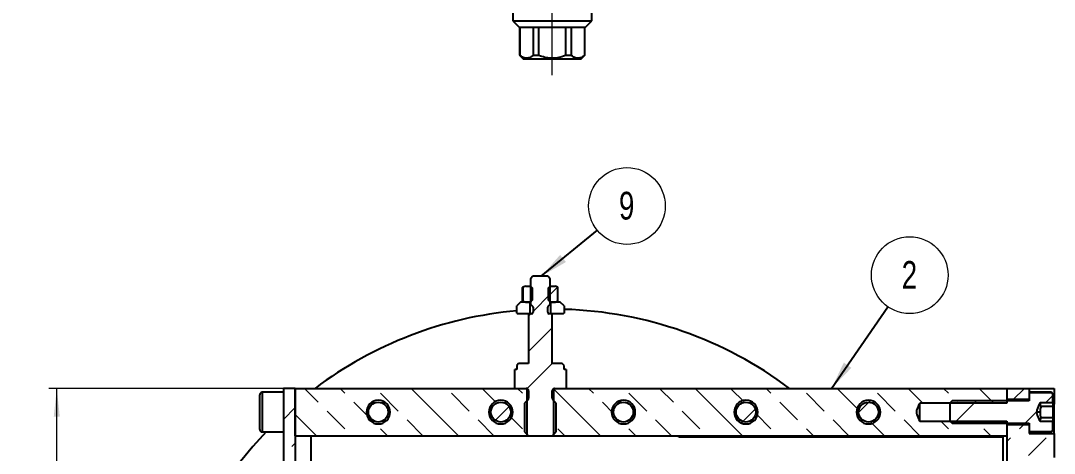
# Model space of a CAD drawing. Header units: millimetres. Extents: x 15 to 1184, y 5 to 836.
# Drawn here: x 282.3 to 413, y 432.5 to 487.1 of the extents above; entities that cross this region are included whole.
import ezdxf

# ---------------------------------------------------------------- set-up
doc = ezdxf.new("R2010")
doc.units = ezdxf.units.MM
doc.linetypes.add('CENTERX2', pattern=[20.32, 12.7, -2.54, 2.54, -2.54])
doc.styles.add('SLDTEXTSTYLE1', font='TXT', dxfattribs={"width": 0.75})
doc.dimstyles.new('SLDDIMSTYLE0', dxfattribs={"dimtxt": 0.18, "dimasz": 3.556, "dimexe": 0, "dimexo": 0.0625, "dimgap": 0, "dimtad": 0, "dimtih": 1, "dimtoh": 1, "dimdec": 0, "dimrnd": 1e-09, "dimzin": 0, "dimdsep": 46, "dimtxsty": 'Standard', "dimsah": 1, "dimcen": 0.09, "dimadec": 0, "dimazin": 0, "dimtfac": 3.556, "dimtdec": 0, "dimtofl": 0, "dimtmove": 0, "dimatfit": 3, "dimfxl": 1, "dimfrac": 2, "dimtolj": 1, "dimtzin": 0, "dimarcsym": 0})
doc.dimstyles.new('SLDDIMSTYLE2', dxfattribs={"dimtxt": 3.5, "dimasz": 3.556, "dimexe": 0, "dimexo": 0.0625, "dimgap": 0.875, "dimtad": 1, "dimlfac": 2, "dimrnd": 1e-09, "dimzin": 12, "dimdsep": 46, "dimtxsty": 'SLDTEXTSTYLE1', "dimsah": 1, "dimcen": 0.09, "dimadec": 0, "dimazin": 3, "dimtfac": 1, "dimtofl": 0, "dimtmove": 0, "dimatfit": 3, "dimfxl": 1, "dimfrac": 2, "dimtolj": 1, "dimtzin": 12, "dimarcsym": 0})
pattern_1 = [(45, (0, 0), (-8.98026, 8.98026), []), (45, (4.49, 0), (-8.98026, 8.98026), [3.175, -1.5875]), (45, (8.98, 0), (-8.98026, 8.98026), [3.175, -1.5875]), (45, (13.47, 0), (-8.98026, 8.98026), [3.175, -1.5875])]
pattern_2 = [(135, (0, 0), (-8.98026, -8.98026), []), (135, (-2e-14, 4.49), (-8.98026, -8.98026), [3.175, -1.5875]), (135, (-3e-14, 8.98), (-8.98026, -8.98026), [3.175, -1.5875]), (135, (-5e-14, 13.47), (-8.98026, -8.98026), [3.175, -1.5875])]
pattern_3 = [(135, (0, 0), (-13.4704, -13.4704), []), (135, (-2e-14, 4.49), (-13.4704, -13.4704), []), (135, (-3e-14, 8.98), (-13.4704, -13.4704), []), (135, (-5e-14, 13.47), (-13.4704, -13.4704), [])]

# ---------------------------------------------------------------- blocks, each defined once
blk = doc.blocks.new('_D_10')
at = {"color": 7, "linetype": 'Continuous', "lineweight": 0}
for p, q in [((345.31, 440.66), (285.85, 440.66)), ((286.85, 360.66), (286.85, 440.66)), ((345.31, 360.66), (285.85, 360.66))]:
    blk.add_line(p, q, dxfattribs=at)
at = {"color": 7, "linetype": 'Continuous', "lineweight": 18}
for points in [[(286.85, 440.66), (286.47, 437.11), (287.23, 437.11)], [(286.85, 360.66), (287.23, 364.22), (286.47, 364.22)]]:
    blk.add_solid(points, dxfattribs=at)
at = {"color": 7, "linetype": 'Continuous', "lineweight": 18, "insert": (282.34, 392.28), "char_height": 3.5, "attachment_point": 1, "rotation": 90, "style": 'SLDTEXTSTYLE1'}
blk.add_mtext('160,00', dxfattribs=at)
blk = doc.blocks.new('SW_NOTE_0_79')
at = {"color": 0, "linetype": 'Continuous', "lineweight": 0}
blk.add_circle((2.76, 3.99), 4.85, dxfattribs=at)
at = {"color": 0, "linetype": 'Continuous', "lineweight": 0, "insert": (2.72, 5.77), "char_height": 3.5, "attachment_point": 2, "style": 'SLDTEXTSTYLE1'}
blk.add_mtext('2', dxfattribs=at)
blk = doc.blocks.new('SW_NOTE_0_80')
at = {"color": 0, "linetype": 'Continuous', "lineweight": 0}
blk.add_circle((3.75, 3.07), 4.85, dxfattribs=at)
at = {"color": 0, "linetype": 'Continuous', "lineweight": 0, "insert": (3.71, 4.86), "char_height": 3.5, "attachment_point": 2, "style": 'SLDTEXTSTYLE1'}
blk.add_mtext('9', dxfattribs=at)

msp = doc.modelspace()

# ---------------------------------------------------------------- hatches: boundary and pattern name
at = {"linetype": 'Continuous', "lineweight": 18}
h = msp.add_hatch(dxfattribs=at)
h.set_pattern_fill('DIN 201 Stahl und Stahlguss', style=0, pattern_type=2)
h.set_pattern_definition([(45, (0, 0), (-13.4704, 13.4704), []), (45, (4.49, 0), (-13.4704, 13.4704), []), (45, (8.98, 0), (-13.4704, 13.4704), []), (45, (13.47, 0), (-13.4704, 13.4704), [])])
edge = h.paths.add_edge_path(flags=0)
edge.add_line((351.265, 440.6649), (351.265, 443.0649))
edge.add_line((351.265, 443.0649), (351.015, 443.0649))
edge.add_line((351.015, 443.0649), (351.015, 443.5649))
edge.add_line((351.015, 443.5649), (350.765, 443.8149))
edge.add_line((350.765, 443.8149), (349.515, 443.8149))
edge.add_line((349.515, 443.8149), (349.515, 449.9649))
edge.add_line((349.515, 449.9649), (349.415, 450.0649))
edge.add_line((349.415, 450.0649), (349.14, 450.0649))
edge.add_arc((349.14, 450.2649), 0.2, 180, 270, ccw=False)
edge.add_line((348.94, 450.2649), (348.94, 450.907))
edge.add_arc((349.14, 450.907), 0.2, 135, 180, ccw=False)
edge.add_line((348.9986, 451.0485), (349.265, 451.3149))
edge.add_line((349.265, 451.3149), (349.265, 454.5149))
edge.add_line((349.265, 454.5149), (348.965, 454.8149))
edge.add_line((348.965, 454.8149), (347.065, 454.8149))
edge.add_line((347.065, 454.8149), (346.765, 454.5149))
edge.add_line((346.765, 454.5149), (346.765, 451.3149))
edge.add_line((346.765, 451.3149), (347.0314, 451.0485))
edge.add_arc((346.89, 450.907), 0.2, 0, 45, ccw=False)
edge.add_line((347.09, 450.907), (347.09, 450.2649))
edge.add_arc((346.89, 450.2649), 0.2, 270, 360, ccw=False)
edge.add_line((346.89, 450.0649), (346.615, 450.0649))
edge.add_line((346.615, 450.0649), (346.515, 449.9649))
edge.add_line((346.515, 449.9649), (346.515, 443.8149))
edge.add_line((346.515, 443.8149), (345.265, 443.8149))
edge.add_line((345.265, 443.8149), (345.015, 443.5649))
edge.add_line((345.015, 443.5649), (345.015, 443.0649))
edge.add_line((345.015, 443.0649), (344.765, 443.0649))
edge.add_line((344.765, 443.0649), (344.765, 440.6649))
edge.add_line((344.765, 440.6649), (346.215, 440.6649))
edge.add_arc((346.215, 440.3649), 0.3, 0, 90, ccw=False)
edge.add_line((346.515, 440.3649), (346.515, 439.4391))
edge.add_arc((346.215, 439.4391), 0.3, 315, 360, ccw=False)
edge.add_line((346.4271, 439.227), (346.015, 438.8149))
edge.add_line((346.015, 438.8149), (346.015, 435.1649))
edge.add_line((346.015, 435.1649), (346.515, 434.6649))
edge.add_line((346.515, 434.6649), (349.515, 434.6649))
edge.add_line((349.515, 434.6649), (350.015, 435.1649))
edge.add_line((350.015, 435.1649), (350.015, 438.8149))
edge.add_line((350.015, 438.8149), (349.6028, 439.227))
edge.add_arc((349.815, 439.4391), 0.3, 180, 225, ccw=False)
edge.add_line((349.515, 439.4391), (349.515, 440.3649))
edge.add_arc((349.815, 440.3649), 0.3, 90, 180, ccw=False)
edge.add_line((349.815, 440.6649), (351.265, 440.6649))
h = msp.add_hatch(dxfattribs=at)
h.set_pattern_fill('ANSI31', style=0)
h.paths.add_polyline_path([(346.765, 453.5649), (346.1556, 453.5649), (345.8098, 453.4252), (345.8098, 451.7046), (346.1556, 451.5649), (346.765, 451.5649), (346.9815, 451.7814), (346.9815, 453.3484)], flags=0)
h = msp.add_hatch(dxfattribs=at)
h.set_pattern_fill('ANSI31', style=0)
h.paths.add_polyline_path([(349.8744, 451.5649), (350.2201, 451.7046), (350.2201, 453.4252), (349.8744, 453.5649), (349.265, 453.5649), (349.0485, 453.3484), (349.0485, 451.7814), (349.265, 451.5649)], flags=0)
h = msp.add_hatch(dxfattribs=at)
h.set_pattern_fill('DIN 201 Stahl und Stahlguss', angle=90, style=0, pattern_type=2)
h.set_pattern_definition(pattern_3)
h.paths.add_polyline_path([(346.74, 450.0649), (346.74, 451.5649), (345.515, 451.5649), (345.015, 451.0649), (345.015, 450.1649), (345.115, 450.0649)], flags=0)
h = msp.add_hatch(dxfattribs=at)
h.set_pattern_fill('DIN 201 Stahl und Stahlguss', angle=90, style=0, pattern_type=2)
h.set_pattern_definition(pattern_3)
h.paths.add_polyline_path([(351.015, 451.0649), (350.515, 451.5649), (349.29, 451.5649), (349.29, 450.0649), (350.915, 450.0649), (351.015, 450.1649)], flags=0)
h = msp.add_hatch(dxfattribs=at)
h.set_pattern_fill('DIN 201 Leichtmetall und Aluminiumlegierung', style=0, pattern_type=2)
h.set_pattern_definition(pattern_1)
h.paths.add_polyline_path([(317.015, 360.6649), (317.015, 440.6649), (315.515, 440.6649), (315.515, 360.6649)], flags=0)
h = msp.add_hatch(dxfattribs=at)
h.set_pattern_fill('DIN 201 Leichtmetall und Aluminiumlegierung', angle=90, style=0, pattern_type=2)
h.set_pattern_definition(pattern_2)
h.paths.add_polyline_path([(346.315, 440.6649), (317.015, 440.6649), (317.015, 434.6649), (346.315, 434.6649)], flags=0)
edge = h.paths.add_edge_path(flags=0)
edge.add_arc((327.515, 437.6649), 1.25, 0, 360)
edge = h.paths.add_edge_path(flags=0)
edge.add_arc((343.015, 437.6649), 1.25, 0, 360)
h = msp.add_hatch(dxfattribs=at)
h.set_pattern_fill('DIN 201 Leichtmetall und Aluminiumlegierung', angle=90, style=0, pattern_type=2)
h.set_pattern_definition(pattern_2)
edge = h.paths.add_edge_path(flags=0)
edge.add_line((396.015, 438.8105), (407.015, 438.8105))
edge.add_line((407.015, 438.8105), (407.015, 440.6649))
edge.add_line((407.015, 440.6649), (349.715, 440.6649))
edge.add_line((349.715, 440.6649), (349.715, 434.6649))
edge.add_line((349.715, 434.6649), (407.015, 434.6649))
edge.add_line((407.015, 434.6649), (407.015, 436.5192))
edge.add_line((407.015, 436.5192), (396.015, 436.5192))
edge.add_spline(control_points=[(396.015, 436.5192), (395.865, 436.7915), (395.7077, 437.0649), (395.6153, 437.3616), (395.579, 437.4779), (395.5579, 437.6022), (395.5664, 437.7237), (395.5748, 437.8436), (395.6093, 437.9616), (395.6521, 438.074), (395.7265, 438.2695), (395.8238, 438.4557), (395.9224, 438.6402), (395.9529, 438.6972), (395.9838, 438.7539), (396.015, 438.8105)], knot_values=[0.00629045, 0.00629045, 0.00629045, 0.00629045, 0.00815775, 0.00815775, 0.00815775, 0.00889104, 0.00889104, 0.00889104, 0.0096099, 0.0096099, 0.0096099, 0.01085545, 0.01085545, 0.01085545, 0.01123992, 0.01123992, 0.01123992, 0.01123992], weights=[1, 1, 1, 1, 1, 1, 1, 1, 1, 1, 1, 1, 1, 1, 1, 1], degree=3, periodic=0)
edge = h.paths.add_edge_path(flags=0)
edge.add_arc((358.515, 437.6649), 1.25, 0, 360)
edge = h.paths.add_edge_path(flags=0)
edge.add_arc((374.015, 437.6649), 1.25, 0, 360)
edge = h.paths.add_edge_path(flags=0)
edge.add_arc((389.515, 437.6649), 1.25, 0, 360)
h = msp.add_hatch(dxfattribs=at)
h.set_pattern_fill('DIN 201 Leichtmetall und Aluminiumlegierung', style=0, pattern_type=2)
h.set_pattern_definition(pattern_1)
h.paths.add_polyline_path([(409.815, 440.6649), (407.015, 440.6649), (407.015, 439.2373), (409.815, 439.2373)], flags=0)
h = msp.add_hatch(dxfattribs=at)
h.set_pattern_fill('ANSI32', style=0)
edge = h.paths.add_edge_path(flags=0)
edge.add_spline(control_points=[(412.815, 439.8586), (412.815, 439.8614), (412.8149, 439.8641), (412.8148, 439.8669), (412.8139, 439.8963), (412.8079, 439.926), (412.7972, 439.9535), (412.7866, 439.9807), (412.7711, 440.0065), (412.7519, 440.0286), (412.733, 440.0503), (412.7101, 440.069), (412.6851, 440.083), (412.6606, 440.0967), (412.6334, 440.1063), (412.6057, 440.111), (412.5922, 440.1132), (412.5786, 440.1144), (412.565, 440.1144)], knot_values=[0.00066257, 0.00066257, 0.00066257, 0.00066257, 0.00067897, 0.00067897, 0.00067897, 0.00085573, 0.00085573, 0.00085573, 0.00103135, 0.00103135, 0.00103135, 0.00120366, 0.00120366, 0.00120366, 0.00137213, 0.00137213, 0.00137213, 0.00145349, 0.00145349, 0.00145349, 0.00145349], weights=[1, 1, 1, 1, 1, 1, 1, 1, 1, 1, 1, 1, 1, 1, 1, 1, 1, 1, 1], degree=3, periodic=0)
edge.add_line((412.565, 440.1144), (409.815, 440.1144))
edge.add_line((409.815, 440.1144), (409.815, 439.0791))
edge.add_line((409.815, 439.0791), (400.0856, 439.0791))
edge.add_spline(control_points=[(400.0856, 439.0791), (399.9947, 438.9827), (399.9043, 438.8858), (399.815, 438.788)], knot_values=[0.00000102, 0.00000102, 0.00000102, 0.00000102, 0.0007959, 0.0007959, 0.0007959, 0.0007959], weights=[1, 1, 1, 1], degree=3, periodic=0)
edge.add_line((399.815, 438.788), (399.815, 436.5418))
edge.add_spline(control_points=[(399.815, 436.5418), (399.9043, 436.444), (399.9947, 436.3471), (400.0856, 436.2507)], knot_values=[0.002731, 0.002731, 0.002731, 0.002731, 0.00352788, 0.00352788, 0.00352788, 0.00352788], weights=[1, 1, 1, 1], degree=3, periodic=0)
edge.add_line((400.0856, 436.2507), (409.815, 436.2507))
edge.add_line((409.815, 436.2507), (409.815, 435.2154))
edge.add_line((409.815, 435.2154), (412.565, 435.2154))
edge.add_spline(control_points=[(412.565, 435.2154), (412.5712, 435.2154), (412.5775, 435.2156), (412.5838, 435.2161), (412.6003, 435.2174), (412.6167, 435.2203), (412.6326, 435.2249), (412.6594, 435.2326), (412.6852, 435.2451), (412.7079, 435.2612), (412.7306, 435.2774), (412.7508, 435.2976), (412.7669, 435.3203), (412.7833, 435.3432), (412.796, 435.3693), (412.8041, 435.3963), (412.8113, 435.4205), (412.815, 435.4459), (412.815, 435.4711)], knot_values=[0.0030312, 0.0030312, 0.0030312, 0.0030312, 0.00306854, 0.00306854, 0.00306854, 0.00316689, 0.00316689, 0.00316689, 0.00333399, 0.00333399, 0.00333399, 0.00350094, 0.00350094, 0.00350094, 0.00367017, 0.00367017, 0.00367017, 0.00382129, 0.00382129, 0.00382129, 0.00382129], weights=[1, 1, 1, 1, 1, 1, 1, 1, 1, 1, 1, 1, 1, 1, 1, 1, 1, 1, 1], degree=3, periodic=0)
edge.add_line((412.815, 435.4711), (412.815, 436.5102))
edge.add_line((412.815, 436.5102), (411.2081, 436.5102))
edge.add_spline(control_points=[(411.2081, 436.5102), (411.0749, 436.7617), (410.939, 437.0143), (410.8449, 437.2829), (410.8071, 437.3907), (410.7778, 437.5036), (410.7716, 437.6176), (410.7707, 437.6334), (410.7703, 437.6491), (410.7703, 437.6649)], knot_values=[0.00448012, 0.00448012, 0.00448012, 0.00448012, 0.00618849, 0.00618849, 0.00618849, 0.00687351, 0.00687351, 0.00687351, 0.00696718, 0.00696718, 0.00696718, 0.00696718], weights=[1, 1, 1, 1, 1, 1, 1, 1, 1, 1], degree=3, periodic=0)
edge.add_spline(control_points=[(410.7703, 437.6649), (410.7703, 437.7449), (410.7821, 437.8253), (410.8014, 437.9029), (410.8399, 438.0581), (410.9043, 438.2062), (410.9718, 438.3511), (411.0458, 438.5096), (411.1262, 438.665), (411.2081, 438.8196)], knot_values=[0.00365505, 0.00365505, 0.00365505, 0.00365505, 0.00413705, 0.00413705, 0.00413705, 0.00509456, 0.00509456, 0.00509456, 0.00614058, 0.00614058, 0.00614058, 0.00614058], weights=[1, 1, 1, 1, 1, 1, 1, 1, 1, 1], degree=3, periodic=0)
edge.add_line((411.2081, 438.8196), (412.815, 438.8196))
edge.add_line((412.815, 438.8196), (412.815, 439.8586))
h = msp.add_hatch(dxfattribs=at)
h.set_pattern_fill('ANSI32', style=0)
edge = h.paths.add_edge_path(flags=0)
edge.add_arc((327.515, 437.6649), 1.5, 180, 360)
edge.add_arc((327.515, 437.6649), 1.5, 0, 180)
h = msp.add_hatch(dxfattribs=at)
h.set_pattern_fill('ANSI32', style=0)
edge = h.paths.add_edge_path(flags=0)
edge.add_arc((343.015, 437.6649), 1.5, 180, 360)
edge.add_arc((343.015, 437.6649), 1.5, 0, 180)
h = msp.add_hatch(dxfattribs=at)
h.set_pattern_fill('ANSI32', style=0)
edge = h.paths.add_edge_path(flags=0)
edge.add_arc((358.515, 437.6649), 1.5, 180, 360)
edge.add_arc((358.515, 437.6649), 1.5, 0, 180)
h = msp.add_hatch(dxfattribs=at)
h.set_pattern_fill('ANSI32', style=0)
edge = h.paths.add_edge_path(flags=0)
edge.add_arc((374.015, 437.6649), 1.5, 180, 360)
edge.add_arc((374.015, 437.6649), 1.5, 0, 180)
h = msp.add_hatch(dxfattribs=at)
h.set_pattern_fill('ANSI32', style=0)
edge = h.paths.add_edge_path(flags=0)
edge.add_arc((389.515, 437.6649), 1.5, 180, 360)
edge.add_arc((389.515, 437.6649), 1.5, 0, 180)
h = msp.add_hatch(dxfattribs=at)
h.set_pattern_fill('DIN 201 Leichtmetall und Aluminiumlegierung', style=0, pattern_type=2)
h.set_pattern_definition(pattern_1)
h.paths.add_polyline_path([(413.015, 434.9607), (409.815, 434.9607), (409.815, 436.0925), (407.015, 436.0925), (407.015, 365.2373), (409.815, 365.2373), (409.815, 366.369), (413.015, 366.369), (413.015, 369.4149), (408.515, 369.4149), (408.515, 431.9149), (413.015, 431.9149)], flags=0)

# ---------------------------------------------------------------- linework, layer by layer
at = {"color": 7, "linetype": 'CENTERX2', "lineweight": 18}
msp.add_line((349.515, 480.2201), (349.515, 696.7201), dxfattribs=at)
at = {"color": 7, "linetype": 'Continuous', "lineweight": 25}
for p, q in [((344.515, 499.7201), (344.515, 487.0701)), ((354.515, 487.0701), (354.515, 499.7201)), ((344.515, 487.0701), (345.365, 486.2201)), ((344.515, 487.0701), (349.515, 487.0701)), ((349.515, 487.0701), (354.515, 487.0701)), ((353.665, 486.2201), (354.515, 487.0701)), ((349.515, 486.2201), (345.365, 486.2201)), ((345.39, 486.2201), (345.39, 482.7201)), ((345.4081, 486.2201), (345.4081, 482.7201)), ((347.1266, 482.7201), (347.1266, 486.2201)), ((347.7965, 486.2201), (347.7965, 482.7201)), ((353.665, 486.2201), (349.515, 486.2201)), ((351.2334, 482.7201), (351.2334, 486.2201)), ((351.9033, 486.2201), (351.9033, 482.7201)), ((353.6218, 482.7201), (353.6218, 486.2201)), ((353.64, 482.7201), (353.64, 486.2201)), ((345.39, 482.7201), (345.89, 482.2201)), ((345.39, 482.7201), (345.4081, 482.7201)), ((347.1266, 482.7201), (347.7965, 482.7201)), ((351.2334, 482.7201), (351.9033, 482.7201)), ((353.14, 482.2201), (353.64, 482.7201)), ((353.6218, 482.7201), (353.64, 482.7201)), ((349.515, 482.2201), (345.89, 482.2201)), ((353.14, 482.2201), (349.515, 482.2201)), ((347.065, 454.8149), (346.765, 454.5149)), ((346.765, 454.5149), (346.765, 451.3149)), ((348.965, 454.8149), (347.065, 454.8149)), ((349.265, 454.5149), (348.965, 454.8149)), ((349.265, 451.3149), (349.265, 454.5149)), ((345.7147, 453.3831), (345.7147, 451.7467)), ((346.1556, 453.5649), (345.8098, 453.4252)), ((345.8098, 453.4252), (345.8098, 451.7046)), ((346.1556, 453.5649), (346.765, 453.5649)), ((346.765, 453.5649), (346.9815, 453.3484)), ((346.9815, 453.3484), (346.9815, 451.7814)), ((349.0485, 453.3484), (349.265, 453.5649)), ((349.0485, 451.7814), (349.0485, 453.3484)), ((349.265, 453.5649), (349.8744, 453.5649)), ((350.2201, 453.4252), (349.8744, 453.5649)), ((350.2201, 451.7046), (350.2201, 453.4252)), ((345.515, 451.5649), (345.015, 451.0649)), ((345.015, 450.1649), (345.015, 451.0649)), ((346.74, 451.5649), (345.515, 451.5649)), ((345.8098, 451.7046), (346.1556, 451.5649)), ((346.1556, 451.5649), (346.765, 451.5649)), ((346.74, 450.0649), (346.74, 451.5649)), ((346.9815, 451.7814), (346.765, 451.5649)), ((346.765, 451.3149), (347.0314, 451.0485)), ((348.9986, 451.0485), (349.265, 451.3149)), ((349.265, 451.5649), (349.0485, 451.7814)), ((349.265, 451.5649), (349.8744, 451.5649)), ((349.29, 451.5649), (349.29, 450.0649)), ((350.515, 451.5649), (349.29, 451.5649)), ((349.8744, 451.5649), (350.2201, 451.7046)), ((351.015, 451.0649), (350.515, 451.5649)), ((351.015, 451.0649), (351.015, 450.1649)), ((345.015, 450.1649), (345.115, 450.0649)), ((346.74, 450.0649), (345.115, 450.0649)), ((346.615, 450.0649), (346.515, 449.9649)), ((346.515, 449.9649), (346.515, 443.8149)), ((346.89, 450.0649), (346.615, 450.0649)), ((347.09, 450.907), (347.09, 450.2649)), ((348.94, 450.2649), (348.94, 450.907)), ((349.415, 450.0649), (349.14, 450.0649)), ((350.915, 450.0649), (349.29, 450.0649)), ((349.515, 449.9649), (349.415, 450.0649)), ((349.515, 443.8149), (349.515, 449.9649)), ((350.915, 450.0649), (351.015, 450.1649)), ((345.265, 443.8149), (345.015, 443.5649)), ((345.015, 443.5649), (345.015, 443.0649)), ((346.515, 443.8149), (345.265, 443.8149)), ((350.765, 443.8149), (349.515, 443.8149)), ((351.015, 443.5649), (350.765, 443.8149)), ((351.015, 443.0649), (351.015, 443.5649)), ((344.765, 440.6649), (344.765, 443.0649)), ((345.015, 443.0649), (344.765, 443.0649)), ((351.265, 443.0649), (351.015, 443.0649)), ((351.265, 443.0649), (351.265, 440.6649)), ((315.515, 440.6649), (315.515, 360.6649)), ((317.015, 440.6649), (315.515, 440.6649)), ((317.015, 440.6649), (317.015, 360.6649)), ((317.015, 434.6649), (317.015, 440.6649)), ((317.015, 440.6649), (346.315, 440.6649)), ((344.765, 440.6649), (346.215, 440.6649)), ((346.315, 440.6649), (346.315, 434.6649)), ((349.715, 434.6649), (349.715, 440.6649)), ((349.715, 440.6649), (407.015, 440.6649)), ((349.815, 440.6649), (351.265, 440.6649)), ((407.015, 440.6649), (407.015, 438.8105)), ((407.015, 440.6649), (407.015, 439.2373)), ((407.015, 440.6649), (409.815, 440.6649)), ((409.815, 440.6649), (409.815, 439.2373)), ((409.815, 440.6649), (413.015, 440.6649)), ((413.015, 440.6649), (413.015, 438.6649)), ((312.515, 435.4649), (312.515, 439.8649)), ((312.815, 440.1649), (312.815, 435.1649)), ((315.515, 440.1649), (312.815, 440.1649)), ((346.515, 440.3649), (346.515, 439.4391)), ((349.515, 439.4391), (349.515, 440.3649)), ((412.565, 440.1649), (409.815, 440.1649)), ((409.815, 440.1144), (409.815, 439.0791)), ((412.565, 440.1144), (409.815, 440.1144)), ((412.565, 440.1144), (412.565, 440.1649)), ((412.815, 439.8586), (412.815, 439.9149)), ((412.815, 438.8196), (412.815, 439.8586)), ((346.4271, 439.227), (346.015, 438.8149)), ((346.015, 438.8149), (346.015, 435.1649)), ((350.015, 438.8149), (349.6028, 439.227)), ((350.015, 435.1649), (350.015, 438.8149)), ((396.015, 436.5192), (396.015, 438.8105)), ((407.015, 438.8105), (396.015, 438.8105)), ((400.0856, 439.0791), (399.815, 438.788)), ((399.815, 438.788), (399.815, 438.8105)), ((399.815, 438.788), (399.815, 436.5418)), ((409.815, 439.0791), (400.0856, 439.0791)), ((409.815, 439.2373), (407.015, 439.2373)), ((409.815, 439.1649), (407.015, 439.1649)), ((412.815, 438.8196), (411.2081, 438.8196)), ((412.815, 438.3866), (411.315, 438.3866)), ((412.815, 438.8196), (412.815, 438.3866)), ((412.815, 438.3866), (412.815, 436.9432)), ((413.015, 437.6649), (413.015, 438.6649)), ((412.815, 436.9432), (411.315, 436.9432)), ((412.815, 436.9432), (412.815, 436.5102)), ((413.015, 434.9607), (413.015, 437.6649)), ((396.015, 436.5192), (407.015, 436.5192)), ((399.815, 436.5418), (400.0856, 436.2507)), ((399.815, 436.5192), (399.815, 436.5418)), ((400.0856, 436.2507), (409.815, 436.2507)), ((407.015, 436.5192), (407.015, 434.6649)), ((407.015, 436.1649), (409.815, 436.1649)), ((407.015, 436.0925), (409.815, 436.0925)), ((407.015, 436.0925), (407.015, 365.2373)), ((409.815, 436.2507), (409.815, 435.2154)), ((409.815, 436.0925), (409.815, 434.9607)), ((411.2081, 436.5102), (412.815, 436.5102)), ((412.815, 435.4711), (412.815, 436.5102)), ((412.815, 435.4149), (412.815, 435.4711)), ((312.815, 435.1649), (315.515, 435.1649)), ((317.015, 434.6649), (346.315, 434.6649)), ((346.015, 435.1649), (346.515, 434.6649)), ((346.315, 434.6649), (346.515, 434.6649)), ((346.515, 434.6649), (349.515, 434.6649)), ((349.515, 434.6649), (350.015, 435.1649)), ((349.515, 434.6649), (349.715, 434.6649)), ((349.715, 434.6649), (407.015, 434.6649)), ((365.515, 434.5149), (365.515, 434.6649)), ((406.515, 434.5149), (365.515, 434.5149)), ((386.1756, 434.6649), (386.3141, 434.5149)), ((406.515, 434.5149), (406.515, 411.6649)), ((409.815, 435.2154), (412.565, 435.2154)), ((409.815, 435.1649), (412.565, 435.1649)), ((409.815, 434.9607), (413.015, 434.9607)), ((412.565, 435.1649), (412.565, 435.2154)), ((413.015, 434.9607), (413.015, 431.9149))]:
    msp.add_line(p, q, dxfattribs=at)
at = {"color": 8, "linetype": 'Continuous', "lineweight": 25}
for p, q in [((413.015, 438.6649), (412.815, 438.6649)), ((411.2033, 437.6649), (410.7703, 437.6649)), ((412.815, 437.6649), (413.015, 437.6649)), ((319.015, 366.6649), (319.015, 434.6649))]:
    msp.add_line(p, q, dxfattribs=at)
at = {"color": 7, "linetype": 'Continuous', "lineweight": 25}
for centre in [(327.515, 437.6649), (343.015, 437.6649), (358.515, 437.6649), (374.015, 437.6649), (389.515, 437.6649)]:
    msp.add_circle(centre, 1.25, dxfattribs=at)
for centre, radius, start, end in [((346.89, 450.907), 0.2, 0, 45), ((349.14, 450.907), 0.2, 135, 180), ((349.515, 400.6649), 50, 95.163607, 126.869898), ((346.89, 450.2649), 0.2, 270, 0), ((349.14, 450.2649), 0.2, 180, 270), ((349.515, 400.6649), 50, 53.130102, 88.280869), ((346.215, 440.3649), 0.3, 0, 90), ((349.815, 440.3649), 0.3, 90, 180), ((312.815, 439.8649), 0.3, 90, 180), ((346.215, 439.4391), 0.3, 315, 0), ((349.815, 439.4391), 0.3, 180, 225), ((412.565, 439.9149), 0.25, 0, 90), ((327.515, 437.6649), 1.5, 0, 180), ((343.015, 437.6649), 1.5, 0, 180), ((358.515, 437.6649), 1.5, 0, 180), ((374.015, 437.6649), 1.5, 0, 180), ((389.515, 437.6649), 1.5, 0, 180), ((327.515, 437.6649), 1.5, 180, 0), ((343.015, 437.6649), 1.5, 180, 0), ((358.515, 437.6649), 1.5, 180, 0), ((374.015, 437.6649), 1.5, 180, 0), ((389.515, 437.6649), 1.5, 180, 0), ((312.815, 435.4649), 0.3, 180, 270), ((412.565, 435.4149), 0.25, 270, 0), ((349.515, 400.6649), 50, 136.369891, 223.630109)]:
    msp.add_arc(centre, radius, start, end, dxfattribs=at)
for points, knots in [([(347.1266, 482.7201), (347.0003, 482.6255), (346.7437, 482.4336), (346.2143, 482.2822), (345.7547, 482.4445), (345.4621, 482.6771), (345.4081, 482.7201)], [0, 0, 0, 0, 0.228803672, 0.464565369, 0.901205314, 1, 1, 1, 1]), ([(351.2334, 482.7201), (351.1332, 482.68), (350.7871, 482.5419), (350.1681, 482.3789), (349.3714, 482.3176), (348.581, 482.4375), (348.0645, 482.609), (347.808, 482.7153), (347.7965, 482.7201)], [0, 0, 0, 0, 0.09157782, 0.31607556, 0.54007992, 0.76447208, 0.98944263, 1, 1, 1, 1]), ([(353.6218, 482.7201), (353.4955, 482.6255), (353.2389, 482.4336), (352.7095, 482.2822), (352.2499, 482.4445), (351.9573, 482.6771), (351.9033, 482.7201)], [0, 0, 0, 0, 0.22880367, 0.46456537, 0.90120531, 1, 1, 1, 1]), ([(345.7147, 453.3831), (345.7327, 453.3915), (345.7643, 453.4064), (345.7961, 453.4195), (345.8098, 453.4252)], [0, 0, 0, 0, 0.56936149, 1, 1, 1, 1]), ([(345.8098, 451.7046), (345.7923, 451.7118), (345.7605, 451.725), (345.7289, 451.74), (345.7147, 451.7467)], [0, 0, 0, 0, 0.55053421, 1, 1, 1, 1]), ([(412.815, 439.8586), (412.8149, 439.8614), (412.8146, 439.8936), (412.8019, 439.9552), (412.7561, 440.0316), (412.6881, 440.0868), (412.6203, 440.1116), (412.5786, 440.1137), (412.565, 440.1144)], [0, 0, 0, 0, 0.02096913, 0.244296741, 0.466145593, 0.683836845, 0.896752983, 1, 1, 1, 1]), ([(396.015, 438.8105), (395.984, 438.7538), (395.853, 438.5133), (395.6714, 438.165), (395.5372, 437.7241), (395.6391, 437.166), (395.8578, 436.7896), (396.015, 436.5192)], [0, 0, 0, 0, 0.07817469, 0.3312088, 0.47661707, 0.6239785, 1, 1, 1, 1]), ([(411.2081, 438.8196), (411.1284, 438.6645), (410.9758, 438.3678), (410.7999, 437.9848), (410.7777, 437.7449), (410.7703, 437.6649)], [0, 0, 0, 0, 0.42171665, 0.80704156, 1, 1, 1, 1]), ([(411.2357, 438.8196), (411.2224, 438.7821), (411.1711, 438.6371), (411.2537, 438.4932), (411.315, 438.3866)], [0, 0, 0, 0, 0.25858446, 1, 1, 1, 1]), ([(411.315, 438.3866), (411.2784, 438.2465), (411.2166, 438.0094), (411.2072, 437.7649), (411.2033, 437.6649)], [0, 0, 0, 0, 0.590793444, 1, 1, 1, 1]), ([(410.7703, 437.6649), (410.7706, 437.6491), (410.7728, 437.5191), (410.8837, 437.1126), (411.073, 436.7611), (411.2081, 436.5102)], [0, 0, 0, 0, 0.03798811, 0.31348346, 1, 1, 1, 1]), ([(411.315, 436.9432), (411.2401, 436.8092), (411.1592, 436.6644), (411.2119, 436.5208), (411.2158, 436.5102)], [0, 0, 0, 0, 0.92589394, 1, 1, 1, 1]), ([(411.2033, 437.6649), (411.2097, 437.5362), (411.2218, 437.2917), (411.285, 437.0552), (411.315, 436.9432)], [0, 0, 0, 0, 0.5261669, 1, 1, 1, 1]), ([(412.565, 435.2154), (412.5713, 435.2155), (412.5941, 435.2161), (412.6443, 435.2254), (412.7108, 435.2573), (412.7707, 435.3179), (412.8083, 435.3923), (412.8128, 435.4459), (412.815, 435.4711)], [0, 0, 0, 0, 0.04758455, 0.17302314, 0.38412891, 0.59512454, 0.80900769, 1, 1, 1, 1])]:
    msp.add_open_spline(points, degree=3, knots=knots, dxfattribs=at)

# ---------------------------------------------------------------- block references
at = {"color": 7, "linetype": 'Continuous', "lineweight": 0}
for name, p in [('SW_NOTE_0_80', (355.2172, 460.6233)), ('SW_NOTE_0_79', (391.9661, 450.9675))]:
    msp.add_blockref(name, p, dxfattribs=at)

# ---------------------------------------------------------------- dimensions: what is measured, and where the dimension line sits
at = {"color": 7, "linetype": 'Continuous', "lineweight": 18}
dim = msp.add_linear_dim(base=(286.8482, 440.6649), p1=(346.315, 360.6649), p2=(346.315, 440.6649), angle=90, dimstyle='SLDDIMSTYLE2', dxfattribs=at)
dim.commit()
dim.dimension.update_dxf_attribs({"geometry": '_D_10', "text_midpoint": (286.8482, 399.3905), "dimtype": 160})

# ---------------------------------------------------------------- leaders
at = {"color": 7, "linetype": 'Continuous', "lineweight": 0}
for points in [[(348.1289, 454.8149), (355.2172, 460.6233)], [(384.8478, 440.6649), (391.9661, 450.9675)]]:
    msp.add_leader(points, dimstyle='SLDDIMSTYLE0', dxfattribs=at)

doc.saveas('drawing.dxf')
